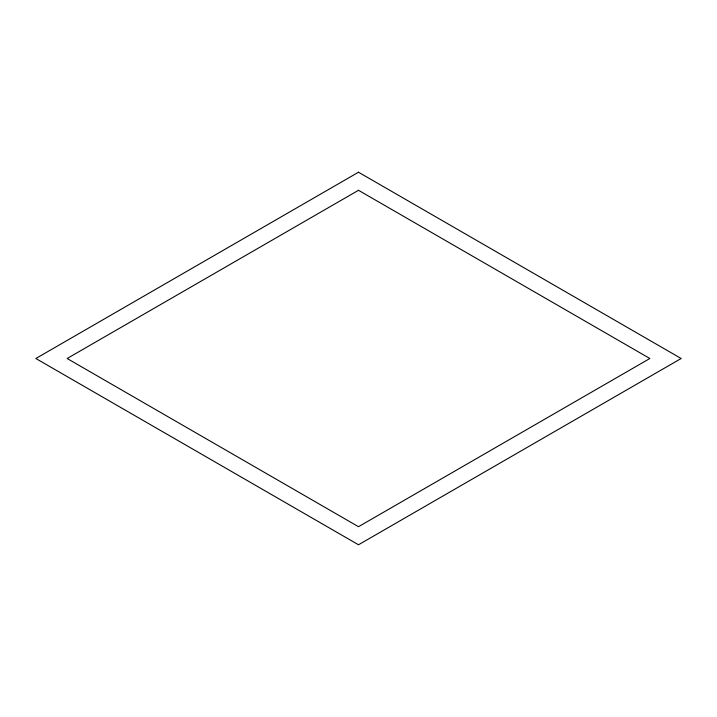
<?xml version="1.0" encoding="UTF-8"?>
<svg xmlns="http://www.w3.org/2000/svg" width="717" height="717" viewBox="0 0 717 717"><rect width="100%" height="100%" fill="white"/><g stroke="black" fill="none" stroke-linecap="round" stroke-linejoin="round"><path stroke-width="1.08" d="M358.5 172.223L35.85 358.5L358.5 544.777L681.15 358.5L358.5 172.223M358.5 190.292L67.147 358.5L358.5 526.708L649.853 358.5L358.5 190.292"/></g></svg>
